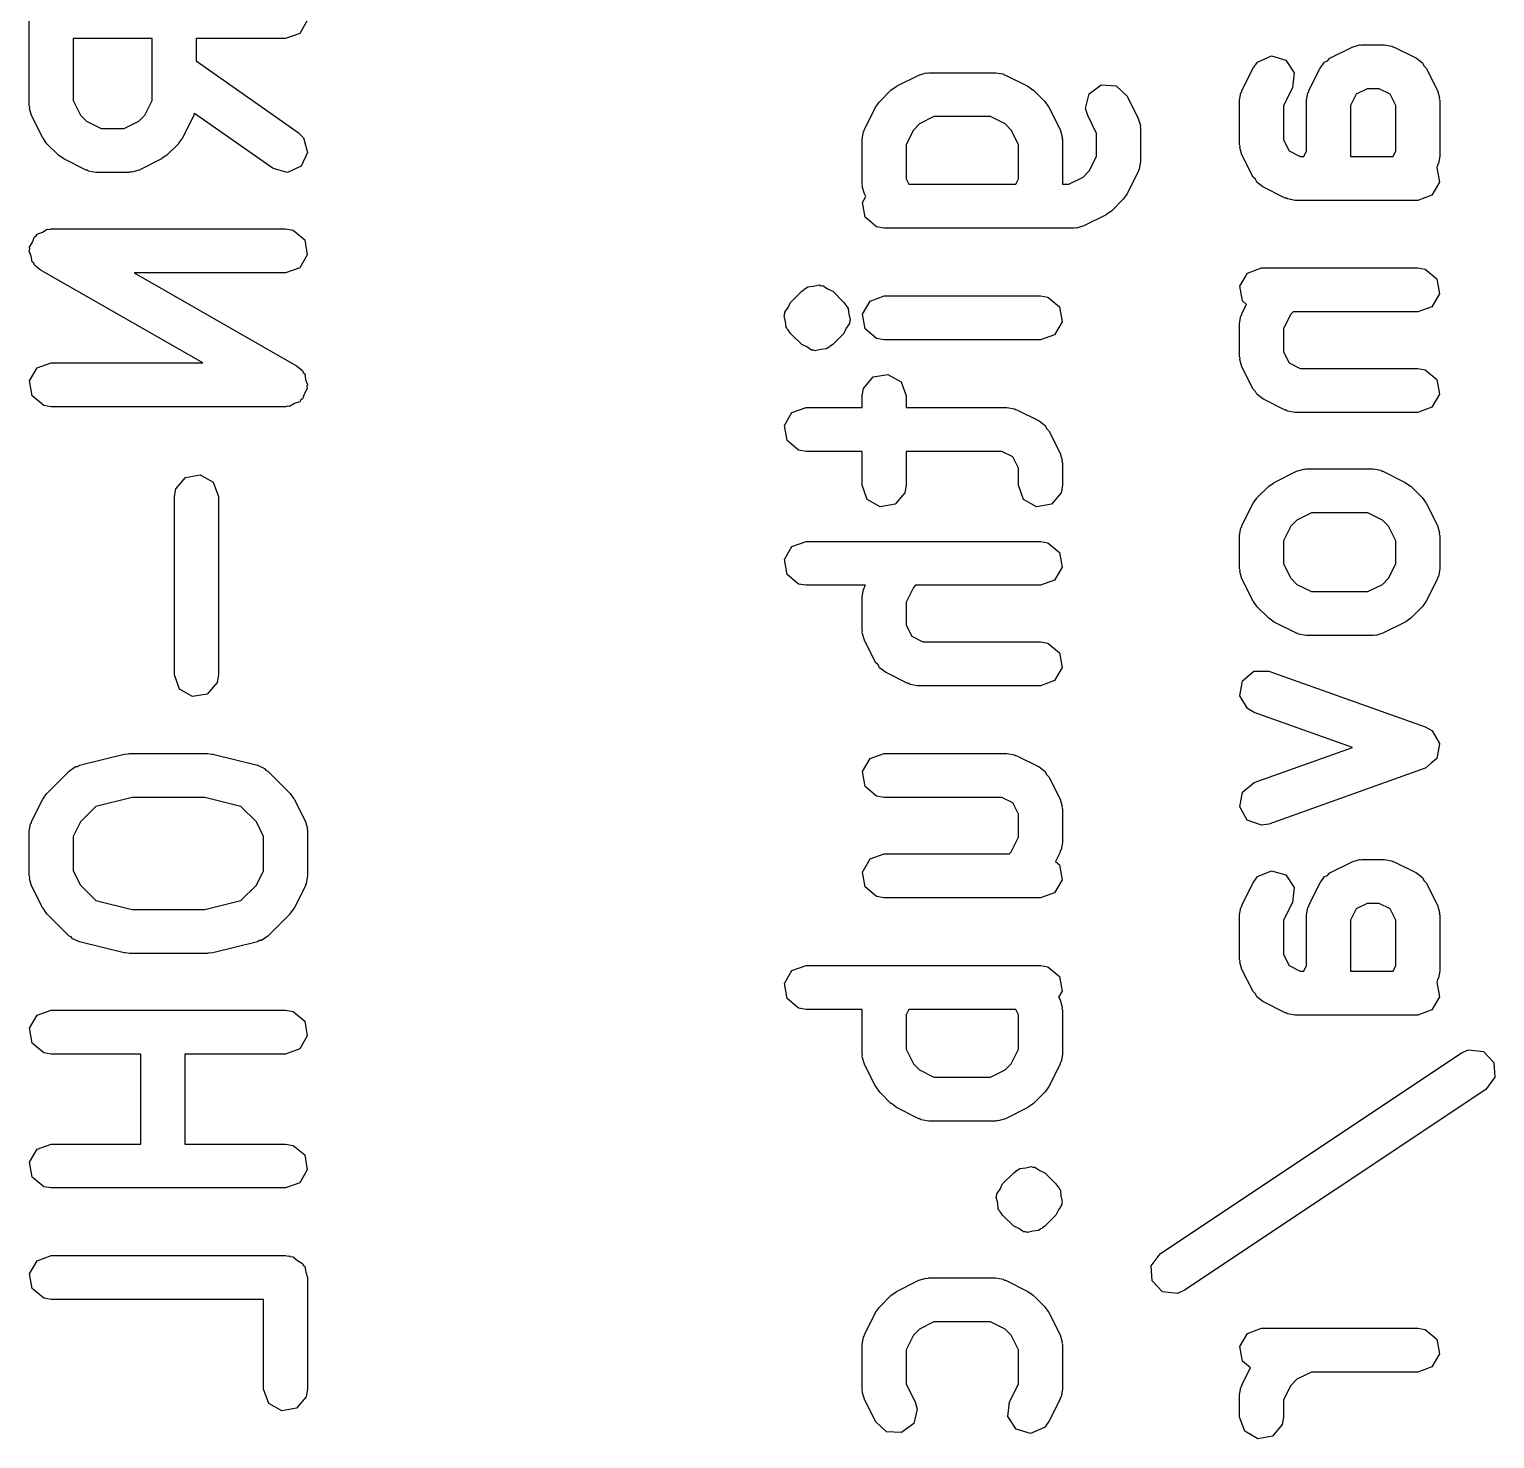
# Model space of a CAD drawing. Extents: x 4.55 to 6.23, y -4.66 to -2.22.
# Drawn here: x 4.7463 to 4.9432, y -4.4467 to -4.2572 of the extents above; entities that cross this region are included whole.
import ezdxf

# ---------------------------------------------------------------- set-up
doc = ezdxf.new("R2010")
doc.units = 0
doc.header["$MEASUREMENT"] = 0
doc.layers.add('BLACK', color=7, linetype='CONTINUOUS')

msp = doc.modelspace()

# ---------------------------------------------------------------- linework, layer by layer
at = {"layer": 'BLACK', "linetype": 'CONTINUOUS'}
for p, q in [((4.74626, -4.26753), (4.74626, -4.25553)), ((4.78361, -4.25604), (4.7826, -4.25779)), ((4.75216, -4.25848), (4.75216, -4.26683)), ((4.76275, -4.25848), (4.75216, -4.25848)), ((4.76275, -4.26683), (4.76275, -4.25848)), ((4.7807, -4.25848), (4.76866, -4.25848)), ((4.76866, -4.25848), (4.76866, -4.26149)), ((4.7826, -4.25779), (4.7807, -4.25848)), ((4.9113, -4.26164), (4.91316, -4.26083)), ((4.91316, -4.26083), (4.91509, -4.26141)), ((4.92101, -4.26114), (4.92401, -4.25964)), ((4.92401, -4.25964), (4.92499, -4.25935)), ((4.92499, -4.25935), (4.92517, -4.25939)), ((4.92517, -4.25939), (4.92533, -4.25933)), ((4.92533, -4.25933), (4.92833, -4.25933)), ((4.92833, -4.25933), (4.92934, -4.2595)), ((4.92934, -4.2595), (4.92948, -4.25962)), ((4.92948, -4.25962), (4.92965, -4.25964)), ((4.92965, -4.25964), (4.93265, -4.26114)), ((4.76866, -4.26149), (4.7824, -4.27111)), ((4.90919, -4.26546), (4.91069, -4.26246)), ((4.91069, -4.26246), (4.9113, -4.26164)), ((4.91509, -4.26141), (4.91621, -4.26309)), ((4.91819, -4.26546), (4.91969, -4.26246)), ((4.91969, -4.26246), (4.9203, -4.26164)), ((4.9203, -4.26164), (4.92071, -4.26146)), ((4.92071, -4.26146), (4.92101, -4.26114)), ((4.93265, -4.26114), (4.93348, -4.26175)), ((4.93348, -4.26175), (4.93365, -4.26216)), ((4.93365, -4.26216), (4.93397, -4.26246)), ((4.93397, -4.26246), (4.93547, -4.26546)), ((4.8628, -4.26489), (4.8658, -4.26339)), ((4.8658, -4.26339), (4.86679, -4.2631)), ((4.86679, -4.2631), (4.86696, -4.26314)), ((4.86696, -4.26314), (4.86712, -4.26308)), ((4.86712, -4.26308), (4.87612, -4.26308)), ((4.87612, -4.26308), (4.87713, -4.26325)), ((4.87713, -4.26325), (4.87727, -4.26337)), ((4.87727, -4.26337), (4.87744, -4.26339)), ((4.87744, -4.26339), (4.88044, -4.26489)), ((4.88866, -4.2659), (4.89028, -4.2647)), ((4.89028, -4.2647), (4.8923, -4.26482)), ((4.8923, -4.26482), (4.89376, -4.26621)), ((4.91621, -4.26309), (4.91597, -4.2651)), ((4.86054, -4.26694), (4.86204, -4.26544)), ((4.86204, -4.26544), (4.86276, -4.26493)), ((4.86276, -4.26493), (4.8628, -4.26489)), ((4.88044, -4.26489), (4.88115, -4.26541)), ((4.88115, -4.26541), (4.88121, -4.26544)), ((4.88121, -4.26544), (4.88271, -4.26694)), ((4.88819, -4.26787), (4.88866, -4.2659)), ((4.89376, -4.26621), (4.89526, -4.26921)), ((4.90888, -4.26678), (4.90906, -4.26577)), ((4.90888, -4.27278), (4.90888, -4.26678)), ((4.90906, -4.26577), (4.90917, -4.26563)), ((4.90917, -4.26563), (4.90919, -4.26546)), ((4.91597, -4.2651), (4.91479, -4.26748)), ((4.91788, -4.26678), (4.91806, -4.26577)), ((4.91788, -4.27358), (4.91788, -4.26678)), ((4.91806, -4.26577), (4.91817, -4.26563)), ((4.91817, -4.26563), (4.91819, -4.26546)), ((4.92453, -4.26598), (4.92379, -4.26748)), ((4.92603, -4.26523), (4.92453, -4.26598)), ((4.92763, -4.26523), (4.92603, -4.26523)), ((4.92913, -4.26598), (4.92763, -4.26523)), ((4.92988, -4.26748), (4.92913, -4.26598)), ((4.93547, -4.26546), (4.93576, -4.26644)), ((4.93576, -4.26644), (4.93572, -4.26661)), ((4.93572, -4.26661), (4.93578, -4.26678)), ((4.93578, -4.26678), (4.93578, -4.27428)), ((4.74632, -4.26769), (4.74626, -4.26753)), ((4.74628, -4.26787), (4.74632, -4.26769)), ((4.74657, -4.26885), (4.74628, -4.26787)), ((4.75216, -4.26683), (4.75314, -4.26878)), ((4.75314, -4.26878), (4.75396, -4.2696)), ((4.76096, -4.2696), (4.76178, -4.26878)), ((4.76178, -4.26878), (4.76275, -4.26683)), ((4.76837, -4.26867), (4.76835, -4.26885)), ((4.76846, -4.26856), (4.76837, -4.26867)), ((4.77901, -4.27595), (4.76846, -4.26856)), ((4.85848, -4.27071), (4.85998, -4.26771)), ((4.85998, -4.26771), (4.86051, -4.267)), ((4.86051, -4.267), (4.86054, -4.26694)), ((4.88271, -4.26694), (4.88322, -4.26766)), ((4.88322, -4.26766), (4.88326, -4.26771)), ((4.88326, -4.26771), (4.88476, -4.27071)), ((4.88848, -4.26885), (4.88819, -4.26787)), ((4.91479, -4.26748), (4.91479, -4.27208)), ((4.92379, -4.26748), (4.92379, -4.27428)), ((4.92988, -4.27358), (4.92988, -4.26748)), ((4.74807, -4.27185), (4.74657, -4.26885)), ((4.75396, -4.2696), (4.75591, -4.27058)), ((4.75591, -4.27058), (4.75901, -4.27058)), ((4.75901, -4.27058), (4.76096, -4.2696)), ((4.76835, -4.26885), (4.76685, -4.27185)), ((4.85846, -4.27088), (4.85848, -4.27071)), ((4.86587, -4.26996), (4.86505, -4.27078)), ((4.86782, -4.26898), (4.86587, -4.26996)), ((4.87543, -4.26898), (4.86782, -4.26898)), ((4.87737, -4.26996), (4.87543, -4.26898)), ((4.8782, -4.27078), (4.87737, -4.26996)), ((4.88476, -4.27071), (4.88506, -4.27169)), ((4.88967, -4.27123), (4.88848, -4.26885)), ((4.89526, -4.26921), (4.89555, -4.27019)), ((4.89555, -4.27019), (4.89551, -4.27036)), ((4.89551, -4.27036), (4.89557, -4.27053)), ((4.89557, -4.27053), (4.89557, -4.27503)), ((4.74811, -4.27189), (4.74807, -4.27185)), ((4.74862, -4.27262), (4.74811, -4.27189)), ((4.75012, -4.27412), (4.74862, -4.27262)), ((4.76629, -4.27262), (4.7648, -4.27412)), ((4.76632, -4.27256), (4.76629, -4.27262)), ((4.76685, -4.27185), (4.76632, -4.27256)), ((4.7824, -4.27111), (4.78312, -4.27183)), ((4.78312, -4.27183), (4.78365, -4.27379)), ((4.85817, -4.27203), (4.85835, -4.27102)), ((4.85817, -4.27803), (4.85817, -4.27203)), ((4.85835, -4.27102), (4.85846, -4.27088)), ((4.86505, -4.27078), (4.86408, -4.27273)), ((4.87917, -4.27273), (4.8782, -4.27078)), ((4.88506, -4.27169), (4.88501, -4.27186)), ((4.88501, -4.27186), (4.88507, -4.27203)), ((4.88507, -4.27203), (4.88507, -4.27803)), ((4.88967, -4.27433), (4.88967, -4.27123)), ((4.91479, -4.27208), (4.91553, -4.27358)), ((4.75018, -4.27414), (4.75012, -4.27412)), ((4.75089, -4.27467), (4.75018, -4.27414)), ((4.75389, -4.27617), (4.75089, -4.27467)), ((4.76403, -4.27467), (4.76103, -4.27617)), ((4.76407, -4.27462), (4.76403, -4.27467)), ((4.7648, -4.27412), (4.76407, -4.27462)), ((4.78365, -4.27379), (4.78279, -4.27562)), ((4.86408, -4.27273), (4.86408, -4.27733)), ((4.87917, -4.27733), (4.87917, -4.27273)), ((4.88869, -4.27628), (4.88967, -4.27433)), ((4.90894, -4.27294), (4.90888, -4.27278)), ((4.9089, -4.27312), (4.90894, -4.27294)), ((4.90919, -4.2741), (4.9089, -4.27312)), ((4.91069, -4.2771), (4.90919, -4.2741)), ((4.91553, -4.27358), (4.91703, -4.27433)), ((4.91703, -4.27433), (4.91751, -4.27433)), ((4.91751, -4.27433), (4.91788, -4.27358)), ((4.92379, -4.27428), (4.92378, -4.27433)), ((4.92378, -4.27433), (4.92951, -4.27433)), ((4.92951, -4.27433), (4.92988, -4.27358)), ((4.93578, -4.27428), (4.93561, -4.27529)), ((4.75406, -4.27619), (4.75389, -4.27617)), ((4.7542, -4.2763), (4.75406, -4.27619)), ((4.75521, -4.27648), (4.7542, -4.2763)), ((4.75971, -4.27648), (4.75521, -4.27648)), ((4.75987, -4.27642), (4.75971, -4.27648)), ((4.76005, -4.27646), (4.75987, -4.27642)), ((4.76103, -4.27617), (4.76005, -4.27646)), ((4.78096, -4.27647), (4.77901, -4.27595)), ((4.78279, -4.27562), (4.78096, -4.27647)), ((4.88787, -4.2771), (4.88869, -4.27628)), ((4.89526, -4.27635), (4.89376, -4.27935)), ((4.89528, -4.27617), (4.89526, -4.27635)), ((4.8954, -4.27604), (4.89528, -4.27617)), ((4.89557, -4.27503), (4.8954, -4.27604)), ((4.93547, -4.2756), (4.93538, -4.27579)), ((4.93538, -4.27579), (4.93539, -4.2758)), ((4.93539, -4.2758), (4.93574, -4.27779)), ((4.93549, -4.27542), (4.93547, -4.2756)), ((4.93561, -4.27529), (4.93549, -4.27542)), ((4.85823, -4.27819), (4.85817, -4.27803)), ((4.85819, -4.27837), (4.85823, -4.27819)), ((4.85848, -4.27935), (4.85819, -4.27837)), ((4.86408, -4.27733), (4.86445, -4.27807)), ((4.86445, -4.27807), (4.8788, -4.27807)), ((4.8788, -4.27807), (4.87917, -4.27733)), ((4.88507, -4.27803), (4.88507, -4.27807)), ((4.88507, -4.27807), (4.88592, -4.27807)), ((4.88592, -4.27807), (4.88787, -4.2771)), ((4.91101, -4.2774), (4.91069, -4.2771)), ((4.91119, -4.27781), (4.91101, -4.2774)), ((4.91201, -4.27842), (4.91119, -4.27781)), ((4.91501, -4.27992), (4.91201, -4.27842)), ((4.93574, -4.27779), (4.93473, -4.27954)), ((4.85822, -4.28051), (4.85867, -4.27973)), ((4.85857, -4.2825), (4.85822, -4.28051)), ((4.85867, -4.27973), (4.85848, -4.27935)), ((4.89321, -4.28012), (4.89171, -4.28162)), ((4.89324, -4.28006), (4.89321, -4.28012)), ((4.89376, -4.27935), (4.89324, -4.28006)), ((4.91519, -4.27994), (4.91501, -4.27992)), ((4.91532, -4.28005), (4.91519, -4.27994)), ((4.91633, -4.28023), (4.91532, -4.28005)), ((4.93283, -4.28023), (4.91633, -4.28023)), ((4.93473, -4.27954), (4.93283, -4.28023)), ((4.86011, -4.2838), (4.85857, -4.2825)), ((4.89094, -4.28217), (4.88794, -4.28367)), ((4.89099, -4.28212), (4.89094, -4.28217)), ((4.89171, -4.28162), (4.89099, -4.28212)), ((4.74731, -4.28476), (4.74803, -4.2845)), ((4.74803, -4.2845), (4.74868, -4.28412)), ((4.74868, -4.28412), (4.74895, -4.28417)), ((4.74895, -4.28417), (4.74921, -4.28407)), ((4.74921, -4.28407), (4.7807, -4.28407)), ((4.7807, -4.28407), (4.78171, -4.28425)), ((4.78171, -4.28425), (4.78326, -4.28555)), ((4.86112, -4.28398), (4.86011, -4.2838)), ((4.88662, -4.28398), (4.86112, -4.28398)), ((4.88679, -4.28392), (4.88662, -4.28398)), ((4.88696, -4.28396), (4.88679, -4.28392)), ((4.88794, -4.28367), (4.88696, -4.28396)), ((4.7463, -4.28651), (4.74668, -4.28585)), ((4.74635, -4.28678), (4.7463, -4.28651)), ((4.74668, -4.28585), (4.74694, -4.28514)), ((4.74694, -4.28514), (4.74717, -4.285)), ((4.74717, -4.285), (4.74731, -4.28476)), ((4.78326, -4.28555), (4.78361, -4.28754)), ((4.74626, -4.28704), (4.74635, -4.28678)), ((4.74652, -4.28775), (4.74626, -4.28704)), ((4.74665, -4.2885), (4.74652, -4.28775)), ((4.78361, -4.28754), (4.7826, -4.28929)), ((4.74686, -4.28868), (4.74665, -4.2885)), ((4.74696, -4.28893), (4.74686, -4.28868)), ((4.74774, -4.28959), (4.74696, -4.28893)), ((4.76959, -4.30207), (4.74774, -4.28959)), ((4.7807, -4.28998), (4.76033, -4.28998)), ((4.76033, -4.28998), (4.78217, -4.30246)), ((4.7826, -4.28929), (4.7807, -4.28998)), ((4.90893, -4.29176), (4.90994, -4.29001)), ((4.90994, -4.29001), (4.91183, -4.28932)), ((4.91183, -4.28932), (4.93283, -4.28932)), ((4.93283, -4.28932), (4.93384, -4.2895)), ((4.93384, -4.2895), (4.93539, -4.2908)), ((4.85004, -4.29244), (4.85036, -4.29221)), ((4.85036, -4.29221), (4.85043, -4.29211)), ((4.85043, -4.29211), (4.85056, -4.29207)), ((4.85056, -4.29207), (4.85088, -4.29185)), ((4.85088, -4.29185), (4.85164, -4.29178)), ((4.85164, -4.29178), (4.85238, -4.29158)), ((4.85238, -4.29158), (4.85262, -4.2917)), ((4.85262, -4.2917), (4.85289, -4.29167)), ((4.85289, -4.29167), (4.85352, -4.29211)), ((4.85352, -4.29211), (4.85421, -4.29244)), ((4.90928, -4.29375), (4.90893, -4.29176)), ((4.93539, -4.2908), (4.93574, -4.29279)), ((4.84821, -4.29463), (4.84854, -4.29394)), ((4.84854, -4.29394), (4.85004, -4.29244)), ((4.85421, -4.29244), (4.85571, -4.29394)), ((4.85571, -4.29394), (4.85594, -4.29426)), ((4.85594, -4.29426), (4.85604, -4.29433)), ((4.85604, -4.29433), (4.85608, -4.29446)), ((4.85822, -4.29551), (4.85923, -4.29376)), ((4.85923, -4.29376), (4.86112, -4.29307)), ((4.86112, -4.29307), (4.88212, -4.29307)), ((4.88212, -4.29307), (4.88313, -4.29325)), ((4.88313, -4.29325), (4.88468, -4.29455)), ((4.90919, -4.29545), (4.90982, -4.29421)), ((4.90982, -4.29421), (4.90928, -4.29375)), ((4.93574, -4.29279), (4.93473, -4.29454)), ((4.84768, -4.29577), (4.84774, -4.29565)), ((4.84788, -4.29651), (4.84768, -4.29577)), ((4.84772, -4.29551), (4.84779, -4.2954)), ((4.84774, -4.29565), (4.84772, -4.29551)), ((4.84777, -4.29526), (4.84821, -4.29463)), ((4.84779, -4.2954), (4.84777, -4.29526)), ((4.85608, -4.29446), (4.85608, -4.29447)), ((4.85608, -4.29447), (4.85618, -4.29455)), ((4.85618, -4.29455), (4.8562, -4.29463)), ((4.8562, -4.29463), (4.8563, -4.29478)), ((4.8563, -4.29478), (4.85637, -4.29554)), ((4.85637, -4.29554), (4.85657, -4.29628)), ((4.85657, -4.29628), (4.85651, -4.29641)), ((4.85857, -4.2975), (4.85822, -4.29551)), ((4.88468, -4.29455), (4.88503, -4.29654)), ((4.90888, -4.29678), (4.90906, -4.29577)), ((4.90906, -4.29577), (4.90917, -4.29563)), ((4.90917, -4.29563), (4.90919, -4.29545)), ((4.91576, -4.29552), (4.91479, -4.29747)), ((4.91606, -4.29523), (4.91576, -4.29552)), ((4.93283, -4.29523), (4.91606, -4.29523)), ((4.93473, -4.29454), (4.93283, -4.29523)), ((4.84795, -4.29727), (4.84788, -4.29651)), ((4.84806, -4.29742), (4.84795, -4.29727)), ((4.84807, -4.2975), (4.84806, -4.29742)), ((4.84817, -4.29759), (4.84807, -4.2975)), ((4.84821, -4.29772), (4.84817, -4.29759)), ((4.84817, -4.29759), (4.84817, -4.29759)), ((4.84831, -4.29779), (4.84821, -4.29772)), ((4.84854, -4.29811), (4.84831, -4.29779)), ((4.85004, -4.29961), (4.84854, -4.29811)), ((4.85571, -4.29811), (4.85421, -4.29961)), ((4.85604, -4.29742), (4.85571, -4.29811)), ((4.85648, -4.29679), (4.85604, -4.29742)), ((4.85653, -4.29654), (4.85647, -4.29666)), ((4.85647, -4.29666), (4.85648, -4.29679)), ((4.85651, -4.29641), (4.85653, -4.29654)), ((4.86011, -4.2988), (4.85857, -4.2975)), ((4.88402, -4.29829), (4.88212, -4.29898)), ((4.88503, -4.29654), (4.88402, -4.29829)), ((4.90888, -4.30127), (4.90888, -4.29678)), ((4.91479, -4.29747), (4.91479, -4.30058)), ((4.85073, -4.29994), (4.85004, -4.29961)), ((4.85136, -4.30038), (4.85073, -4.29994)), ((4.85261, -4.30027), (4.85187, -4.30047)), ((4.85337, -4.3002), (4.85261, -4.30027)), ((4.85369, -4.29998), (4.85337, -4.3002)), ((4.85382, -4.29994), (4.85369, -4.29998)), ((4.85389, -4.29984), (4.85382, -4.29994)), ((4.85421, -4.29961), (4.85389, -4.29984)), ((4.86112, -4.29898), (4.86011, -4.2988)), ((4.88212, -4.29898), (4.86112, -4.29898)), ((4.74731, -4.30276), (4.74921, -4.30207)), ((4.74921, -4.30207), (4.76959, -4.30207)), ((4.85163, -4.30035), (4.85136, -4.30038)), ((4.85187, -4.30047), (4.85163, -4.30035)), ((4.90894, -4.30144), (4.90888, -4.30127)), ((4.9089, -4.30161), (4.90894, -4.30144)), ((4.90919, -4.3026), (4.9089, -4.30161)), ((4.91479, -4.30058), (4.91553, -4.30207)), ((4.91553, -4.30207), (4.91703, -4.30282)), ((4.7463, -4.30451), (4.74731, -4.30276)), ((4.78217, -4.30246), (4.78296, -4.30312)), ((4.78296, -4.30312), (4.78305, -4.30337)), ((4.78305, -4.30337), (4.78326, -4.30355)), ((4.78326, -4.30355), (4.78339, -4.3043)), ((4.85835, -4.30551), (4.85965, -4.30397)), ((4.85965, -4.30397), (4.86164, -4.30362)), ((4.86164, -4.30362), (4.86339, -4.30463)), ((4.91069, -4.30559), (4.90919, -4.3026)), ((4.91703, -4.30282), (4.93283, -4.30282)), ((4.93283, -4.30282), (4.93384, -4.303)), ((4.93384, -4.303), (4.93539, -4.3043)), ((4.74665, -4.3065), (4.7463, -4.30451)), ((4.78323, -4.3062), (4.78298, -4.30691)), ((4.78361, -4.30554), (4.78323, -4.3062)), ((4.78339, -4.3043), (4.78366, -4.30501)), ((4.78366, -4.30501), (4.78357, -4.30527)), ((4.78357, -4.30527), (4.78361, -4.30554)), ((4.85817, -4.30652), (4.85835, -4.30551)), ((4.86339, -4.30463), (4.86408, -4.30652)), ((4.91101, -4.3059), (4.91069, -4.30559)), ((4.91119, -4.3063), (4.91101, -4.3059)), ((4.93539, -4.3043), (4.93574, -4.30629)), ((4.7482, -4.3078), (4.74665, -4.3065)), ((4.74921, -4.30798), (4.7482, -4.3078)), ((4.7807, -4.30798), (4.74921, -4.30798)), ((4.78096, -4.30788), (4.7807, -4.30798)), ((4.78123, -4.30793), (4.78096, -4.30788)), ((4.78189, -4.30755), (4.78123, -4.30793)), ((4.7826, -4.30729), (4.78189, -4.30755)), ((4.78274, -4.30705), (4.7826, -4.30729)), ((4.78298, -4.30691), (4.78274, -4.30705)), ((4.84873, -4.30876), (4.85063, -4.30807)), ((4.85063, -4.30807), (4.85817, -4.30807)), ((4.85817, -4.30807), (4.85817, -4.30652)), ((4.86408, -4.30652), (4.86408, -4.30807)), ((4.86408, -4.30807), (4.87762, -4.30807)), ((4.87762, -4.30807), (4.87863, -4.30825)), ((4.91201, -4.30692), (4.91119, -4.3063)), ((4.91501, -4.30842), (4.91201, -4.30692)), ((4.93473, -4.30804), (4.93283, -4.30873)), ((4.93574, -4.30629), (4.93473, -4.30804)), ((4.84772, -4.31051), (4.84873, -4.30876)), ((4.87863, -4.30825), (4.87877, -4.30836)), ((4.87877, -4.30836), (4.87894, -4.30838)), ((4.87894, -4.30838), (4.88194, -4.30988)), ((4.88194, -4.30988), (4.88277, -4.31049)), ((4.91519, -4.30844), (4.91501, -4.30842)), ((4.91532, -4.30855), (4.91519, -4.30844)), ((4.91633, -4.30873), (4.91532, -4.30855)), ((4.93283, -4.30873), (4.91633, -4.30873)), ((4.84807, -4.3125), (4.84772, -4.31051)), ((4.88277, -4.31049), (4.88294, -4.3109)), ((4.88294, -4.3109), (4.88326, -4.3112)), ((4.88326, -4.3112), (4.88476, -4.3142)), ((4.84962, -4.3138), (4.84807, -4.3125)), ((4.85063, -4.31398), (4.84962, -4.3138)), ((4.85817, -4.31398), (4.85063, -4.31398)), ((4.85817, -4.31852), (4.85817, -4.31398)), ((4.87693, -4.31398), (4.86408, -4.31398)), ((4.86408, -4.31398), (4.86408, -4.31852)), ((4.87842, -4.31472), (4.87693, -4.31398)), ((4.87917, -4.31622), (4.87842, -4.31472)), ((4.88476, -4.3142), (4.88506, -4.31519)), ((4.88506, -4.31519), (4.88501, -4.31536)), ((4.88501, -4.31536), (4.88507, -4.31552)), ((4.88507, -4.31552), (4.88507, -4.31852)), ((4.76593, -4.31901), (4.76723, -4.31747)), ((4.76723, -4.31747), (4.76922, -4.31711)), ((4.76922, -4.31711), (4.77097, -4.31812)), ((4.87917, -4.31852), (4.87917, -4.31622)), ((4.91351, -4.31813), (4.91651, -4.31663)), ((4.91651, -4.31663), (4.9175, -4.31634)), ((4.9175, -4.31634), (4.91767, -4.31638)), ((4.91767, -4.31638), (4.91783, -4.31632)), ((4.91783, -4.31632), (4.92683, -4.31632)), ((4.92683, -4.31632), (4.92784, -4.3165)), ((4.92784, -4.3165), (4.92798, -4.31661)), ((4.92798, -4.31661), (4.92815, -4.31663)), ((4.92815, -4.31663), (4.93115, -4.31813)), ((4.76575, -4.32002), (4.76593, -4.31901)), ((4.77097, -4.31812), (4.77166, -4.32002)), ((4.85886, -4.32042), (4.85817, -4.31852)), ((4.8639, -4.31953), (4.8626, -4.32108)), ((4.86408, -4.31852), (4.8639, -4.31953)), ((4.87986, -4.32042), (4.87917, -4.31852)), ((4.8849, -4.31953), (4.8836, -4.32108)), ((4.88507, -4.31852), (4.8849, -4.31953)), ((4.91125, -4.32018), (4.91275, -4.31868)), ((4.91275, -4.31868), (4.91347, -4.31818)), ((4.91347, -4.31818), (4.91351, -4.31813)), ((4.93115, -4.31813), (4.93186, -4.31866)), ((4.93186, -4.31866), (4.93192, -4.31868)), ((4.93192, -4.31868), (4.93342, -4.32018)), ((4.76575, -4.34402), (4.76575, -4.32002)), ((4.77166, -4.32002), (4.77166, -4.34402)), ((4.86061, -4.32143), (4.85886, -4.32042)), ((4.8626, -4.32108), (4.86061, -4.32143)), ((4.88161, -4.32143), (4.87986, -4.32042)), ((4.8836, -4.32108), (4.88161, -4.32143)), ((4.90919, -4.32395), (4.91069, -4.32095)), ((4.91069, -4.32095), (4.91122, -4.32024)), ((4.91122, -4.32024), (4.91125, -4.32018)), ((4.93342, -4.32018), (4.93393, -4.32091)), ((4.93393, -4.32091), (4.93397, -4.32095)), ((4.93397, -4.32095), (4.93547, -4.32395)), ((4.91658, -4.3232), (4.91576, -4.32402)), ((4.91853, -4.32223), (4.91658, -4.3232)), ((4.92613, -4.32223), (4.91853, -4.32223)), ((4.92808, -4.3232), (4.92613, -4.32223)), ((4.9289, -4.32402), (4.92808, -4.3232)), ((4.90888, -4.32527), (4.90906, -4.32426)), ((4.90888, -4.32977), (4.90888, -4.32527)), ((4.90906, -4.32426), (4.90917, -4.32413)), ((4.90917, -4.32413), (4.90919, -4.32395)), ((4.91576, -4.32402), (4.91479, -4.32597)), ((4.92988, -4.32597), (4.9289, -4.32402)), ((4.93547, -4.32395), (4.93576, -4.32493)), ((4.93576, -4.32493), (4.93572, -4.32511)), ((4.93572, -4.32511), (4.93578, -4.32527)), ((4.93578, -4.32527), (4.93578, -4.32977)), ((4.84772, -4.32851), (4.84873, -4.32676)), ((4.84873, -4.32676), (4.85063, -4.32607)), ((4.85063, -4.32607), (4.88212, -4.32607)), ((4.88212, -4.32607), (4.88313, -4.32625)), ((4.88313, -4.32625), (4.88468, -4.32754)), ((4.88468, -4.32754), (4.88503, -4.32953)), ((4.91479, -4.32597), (4.91479, -4.32907)), ((4.92988, -4.32907), (4.92988, -4.32597)), ((4.84807, -4.3305), (4.84772, -4.32851)), ((4.88503, -4.32953), (4.88402, -4.33128)), ((4.90894, -4.32994), (4.90888, -4.32977)), ((4.91479, -4.32907), (4.91576, -4.33102)), ((4.9289, -4.33102), (4.92988, -4.32907)), ((4.93578, -4.32977), (4.93561, -4.33078)), ((4.84962, -4.3318), (4.84807, -4.3305)), ((4.88402, -4.33128), (4.88212, -4.33197)), ((4.9089, -4.33011), (4.90894, -4.32994)), ((4.90919, -4.33109), (4.9089, -4.33011)), ((4.91069, -4.33409), (4.90919, -4.33109)), ((4.91576, -4.33102), (4.91658, -4.33184)), ((4.92808, -4.33184), (4.9289, -4.33102)), ((4.93547, -4.33109), (4.93397, -4.33409)), ((4.93549, -4.33092), (4.93547, -4.33109)), ((4.93561, -4.33078), (4.93549, -4.33092)), ((4.85063, -4.33197), (4.84962, -4.3318)), ((4.8586, -4.33197), (4.85063, -4.33197)), ((4.85817, -4.33352), (4.85835, -4.33251)), ((4.85817, -4.33802), (4.85817, -4.33352)), ((4.85835, -4.33251), (4.85846, -4.33238)), ((4.85846, -4.33238), (4.85848, -4.3322)), ((4.85848, -4.3322), (4.8586, -4.33197)), ((4.86505, -4.33227), (4.86408, -4.33422)), ((4.86535, -4.33197), (4.86505, -4.33227)), ((4.88212, -4.33197), (4.86535, -4.33197)), ((4.91658, -4.33184), (4.91853, -4.33282)), ((4.91853, -4.33282), (4.92613, -4.33282)), ((4.92613, -4.33282), (4.92808, -4.33184)), ((4.86408, -4.33422), (4.86408, -4.33732)), ((4.91074, -4.33414), (4.91069, -4.33409)), ((4.91125, -4.33486), (4.91074, -4.33414)), ((4.91275, -4.33636), (4.91125, -4.33486)), ((4.93342, -4.33486), (4.93192, -4.33636)), ((4.93345, -4.3348), (4.93342, -4.33486)), ((4.93397, -4.33409), (4.93345, -4.3348)), ((4.86408, -4.33732), (4.86483, -4.33882)), ((4.9128, -4.33639), (4.91275, -4.33636)), ((4.91351, -4.33691), (4.9128, -4.33639)), ((4.91651, -4.33841), (4.91351, -4.33691)), ((4.93115, -4.33691), (4.92815, -4.33841)), ((4.9312, -4.33686), (4.93115, -4.33691)), ((4.93192, -4.33636), (4.9312, -4.33686)), ((4.85823, -4.33819), (4.85817, -4.33802)), ((4.85819, -4.33836), (4.85823, -4.33819)), ((4.85848, -4.33934), (4.85819, -4.33836)), ((4.85998, -4.34234), (4.85848, -4.33934)), ((4.86483, -4.33882), (4.86632, -4.33957)), ((4.86632, -4.33957), (4.88212, -4.33957)), ((4.88212, -4.33957), (4.88313, -4.33974)), ((4.91669, -4.33843), (4.91651, -4.33841)), ((4.91682, -4.33855), (4.91669, -4.33843)), ((4.91783, -4.33872), (4.91682, -4.33855)), ((4.92683, -4.33872), (4.91783, -4.33872)), ((4.927, -4.33866), (4.92683, -4.33872)), ((4.92717, -4.3387), (4.927, -4.33866)), ((4.92815, -4.33841), (4.92717, -4.3387)), ((4.88313, -4.33974), (4.88468, -4.34104)), ((4.88468, -4.34104), (4.88503, -4.34303)), ((4.8603, -4.34264), (4.85998, -4.34234)), ((4.86048, -4.34305), (4.8603, -4.34264)), ((4.8613, -4.34366), (4.86048, -4.34305)), ((4.88503, -4.34303), (4.88402, -4.34478)), ((4.90927, -4.34481), (4.91081, -4.3435)), ((4.91081, -4.3435), (4.91283, -4.34349)), ((4.91283, -4.34349), (4.93382, -4.35099)), ((4.76644, -4.34592), (4.76575, -4.34402)), ((4.77148, -4.34503), (4.77018, -4.34658)), ((4.77166, -4.34402), (4.77148, -4.34503)), ((4.8643, -4.34516), (4.8613, -4.34366)), ((4.86448, -4.34518), (4.8643, -4.34516)), ((4.86461, -4.34529), (4.86448, -4.34518)), ((4.86562, -4.34547), (4.86461, -4.34529)), ((4.88212, -4.34547), (4.86562, -4.34547)), ((4.88402, -4.34478), (4.88212, -4.34547)), ((4.90893, -4.3468), (4.90927, -4.34481)), ((4.76819, -4.34693), (4.76644, -4.34592)), ((4.77018, -4.34658), (4.76819, -4.34693)), ((4.90995, -4.34854), (4.90893, -4.3468)), ((4.91084, -4.34905), (4.90995, -4.34854)), ((4.92405, -4.35377), (4.91084, -4.34905)), ((4.93382, -4.35099), (4.93472, -4.35149)), ((4.93472, -4.35149), (4.93472, -4.35151)), ((4.93472, -4.35151), (4.93474, -4.35152)), ((4.93474, -4.35152), (4.93523, -4.35238)), ((4.93523, -4.35238), (4.93574, -4.35324)), ((4.93574, -4.35327), (4.93556, -4.35425)), ((4.93574, -4.35324), (4.93573, -4.35326)), ((4.93573, -4.35326), (4.93574, -4.35327)), ((4.75299, -4.35615), (4.75899, -4.35465)), ((4.75899, -4.35465), (4.75958, -4.35461)), ((4.75958, -4.35461), (4.75971, -4.35457)), ((4.75971, -4.35457), (4.77021, -4.35457)), ((4.77021, -4.35457), (4.77079, -4.35467)), ((4.77079, -4.35467), (4.77092, -4.35465)), ((4.77092, -4.35465), (4.77692, -4.35615)), ((4.85822, -4.35701), (4.85923, -4.35526)), ((4.85923, -4.35526), (4.86112, -4.35457)), ((4.86112, -4.35457), (4.87762, -4.35457)), ((4.87762, -4.35457), (4.87863, -4.35474)), ((4.87863, -4.35474), (4.87877, -4.35486)), ((4.87877, -4.35486), (4.87894, -4.35488)), ((4.87894, -4.35488), (4.88194, -4.35638)), ((4.91084, -4.35849), (4.92405, -4.35377)), ((4.93538, -4.35526), (4.93462, -4.35589)), ((4.9354, -4.35523), (4.93538, -4.35524)), ((4.93538, -4.35524), (4.93538, -4.35526)), ((4.93556, -4.35425), (4.9354, -4.35523)), ((4.74862, -4.35993), (4.75162, -4.35693)), ((4.75162, -4.35693), (4.75246, -4.35634)), ((4.75246, -4.35634), (4.75275, -4.35632)), ((4.75275, -4.35632), (4.75299, -4.35615)), ((4.77692, -4.35615), (4.77786, -4.35657)), ((4.77786, -4.35657), (4.77803, -4.35681)), ((4.77803, -4.35681), (4.77829, -4.35693)), ((4.77829, -4.35693), (4.78129, -4.35993)), ((4.85857, -4.35899), (4.85822, -4.35701)), ((4.88194, -4.35638), (4.88277, -4.35699)), ((4.88277, -4.35699), (4.88294, -4.35739)), ((4.88294, -4.35739), (4.88326, -4.3577)), ((4.93382, -4.35655), (4.91283, -4.36405)), ((4.93384, -4.35654), (4.93382, -4.35655)), ((4.93386, -4.35654), (4.93384, -4.35654)), ((4.93462, -4.35589), (4.93386, -4.35654)), ((4.86011, -4.36029), (4.85857, -4.35899)), ((4.88326, -4.3577), (4.88476, -4.3607)), ((4.90929, -4.35978), (4.91084, -4.35849)), ((4.74657, -4.3637), (4.74807, -4.3607)), ((4.74807, -4.3607), (4.74859, -4.35999)), ((4.74859, -4.35999), (4.74862, -4.35993)), ((4.76007, -4.36047), (4.75522, -4.36168)), ((4.76984, -4.36047), (4.76007, -4.36047)), ((4.7747, -4.36168), (4.76984, -4.36047)), ((4.78129, -4.35993), (4.7818, -4.36065)), ((4.7818, -4.36065), (4.78185, -4.3607)), ((4.78185, -4.3607), (4.78335, -4.3637)), ((4.86112, -4.36047), (4.86011, -4.36029)), ((4.87693, -4.36047), (4.86112, -4.36047)), ((4.87842, -4.36122), (4.87693, -4.36047)), ((4.87917, -4.36271), (4.87842, -4.36122)), ((4.88476, -4.3607), (4.88506, -4.36168)), ((4.90892, -4.36176), (4.90929, -4.35978)), ((4.75522, -4.36168), (4.75314, -4.36377)), ((4.77678, -4.36377), (4.7747, -4.36168)), ((4.87917, -4.36582), (4.87917, -4.36271)), ((4.88506, -4.36168), (4.88501, -4.36185)), ((4.88501, -4.36185), (4.88507, -4.36202)), ((4.88507, -4.36202), (4.88507, -4.36652)), ((4.90992, -4.36352), (4.90892, -4.36176)), ((4.74626, -4.36502), (4.74643, -4.36401)), ((4.74626, -4.37102), (4.74626, -4.36502)), ((4.74643, -4.36401), (4.74655, -4.36387)), ((4.74655, -4.36387), (4.74657, -4.3637)), ((4.75314, -4.36377), (4.75216, -4.36571)), ((4.77775, -4.36571), (4.77678, -4.36377)), ((4.78335, -4.3637), (4.78364, -4.36468)), ((4.78364, -4.36468), (4.7836, -4.36485)), ((4.7836, -4.36485), (4.78366, -4.36502)), ((4.78366, -4.36502), (4.78366, -4.37102)), ((4.91182, -4.36422), (4.90992, -4.36352)), ((4.91283, -4.36405), (4.91182, -4.36422)), ((4.75216, -4.36571), (4.75216, -4.37032)), ((4.77775, -4.37032), (4.77775, -4.36571)), ((4.8782, -4.36777), (4.87917, -4.36582)), ((4.88507, -4.36652), (4.8849, -4.36753)), ((4.85822, -4.3705), (4.85923, -4.36875)), ((4.85923, -4.36875), (4.86112, -4.36806)), ((4.86112, -4.36806), (4.8779, -4.36806)), ((4.8779, -4.36806), (4.8782, -4.36777)), ((4.88476, -4.36784), (4.88414, -4.36909)), ((4.88414, -4.36909), (4.88468, -4.36954)), ((4.88478, -4.36766), (4.88476, -4.36784)), ((4.8849, -4.36753), (4.88478, -4.36766)), ((4.92101, -4.37062), (4.92401, -4.36912)), ((4.92401, -4.36912), (4.92499, -4.36883)), ((4.92499, -4.36883), (4.92517, -4.36887)), ((4.92517, -4.36887), (4.92533, -4.36881)), ((4.92533, -4.36881), (4.92833, -4.36881)), ((4.92833, -4.36881), (4.92934, -4.36899)), ((4.92934, -4.36899), (4.92948, -4.3691)), ((4.92948, -4.3691), (4.92965, -4.36912)), ((4.92965, -4.36912), (4.93265, -4.37062)), ((4.74632, -4.37118), (4.74626, -4.37102)), ((4.75216, -4.37032), (4.75314, -4.37227)), ((4.77678, -4.37227), (4.77775, -4.37032)), ((4.78366, -4.37102), (4.78348, -4.37203)), ((4.85857, -4.37249), (4.85822, -4.3705)), ((4.88468, -4.36954), (4.88503, -4.37153)), ((4.91069, -4.37195), (4.9113, -4.37112)), ((4.9113, -4.37112), (4.91316, -4.37032)), ((4.91316, -4.37032), (4.91509, -4.37089)), ((4.91509, -4.37089), (4.91621, -4.37258)), ((4.91969, -4.37195), (4.9203, -4.37112)), ((4.9203, -4.37112), (4.92071, -4.37095)), ((4.92071, -4.37095), (4.92101, -4.37062)), ((4.93265, -4.37062), (4.93348, -4.37124)), ((4.74628, -4.37135), (4.74632, -4.37118)), ((4.74657, -4.37234), (4.74628, -4.37135)), ((4.74807, -4.37534), (4.74657, -4.37234)), ((4.75314, -4.37227), (4.75522, -4.37435)), ((4.7747, -4.37435), (4.77678, -4.37227)), ((4.78335, -4.37234), (4.78185, -4.37534)), ((4.78337, -4.37216), (4.78335, -4.37234)), ((4.78348, -4.37203), (4.78337, -4.37216)), ((4.86011, -4.37379), (4.85857, -4.37249)), ((4.88503, -4.37153), (4.88402, -4.37328)), ((4.90919, -4.37494), (4.91069, -4.37195)), ((4.91621, -4.37258), (4.91597, -4.37459)), ((4.91819, -4.37494), (4.91969, -4.37195)), ((4.93348, -4.37124), (4.93365, -4.37164)), ((4.93365, -4.37164), (4.93397, -4.37195)), ((4.93397, -4.37195), (4.93547, -4.37494)), ((4.75522, -4.37435), (4.76007, -4.37556)), ((4.76984, -4.37556), (4.7747, -4.37435)), ((4.86112, -4.37397), (4.86011, -4.37379)), ((4.88212, -4.37397), (4.86112, -4.37397)), ((4.88402, -4.37328), (4.88212, -4.37397)), ((4.90917, -4.37512), (4.90919, -4.37494)), ((4.91597, -4.37459), (4.91479, -4.37696)), ((4.91817, -4.37512), (4.91819, -4.37494)), ((4.92603, -4.37472), (4.92453, -4.37547)), ((4.92763, -4.37472), (4.92603, -4.37472)), ((4.92913, -4.37547), (4.92763, -4.37472)), ((4.93547, -4.37494), (4.93576, -4.37593)), ((4.74811, -4.37538), (4.74807, -4.37534)), ((4.74862, -4.3761), (4.74811, -4.37538)), ((4.75162, -4.3791), (4.74862, -4.3761)), ((4.76007, -4.37556), (4.76984, -4.37556)), ((4.78129, -4.3761), (4.77829, -4.3791)), ((4.78132, -4.37605), (4.78129, -4.3761)), ((4.78185, -4.37534), (4.78132, -4.37605)), ((4.90888, -4.37627), (4.90906, -4.37526)), ((4.90888, -4.38226), (4.90888, -4.37627)), ((4.90906, -4.37526), (4.90917, -4.37512)), ((4.91479, -4.37696), (4.91479, -4.38157)), ((4.91788, -4.37627), (4.91806, -4.37526)), ((4.91788, -4.38307), (4.91788, -4.37627)), ((4.91806, -4.37526), (4.91817, -4.37512)), ((4.92453, -4.37547), (4.92379, -4.37696)), ((4.92379, -4.37696), (4.92379, -4.38376)), ((4.92988, -4.37696), (4.92913, -4.37547)), ((4.92988, -4.38307), (4.92988, -4.37696)), ((4.93576, -4.37593), (4.93572, -4.3761)), ((4.93572, -4.3761), (4.93578, -4.37627)), ((4.93578, -4.37627), (4.93578, -4.38376)), ((4.75188, -4.37923), (4.75162, -4.3791)), ((4.75206, -4.37946), (4.75188, -4.37923)), ((4.75299, -4.37988), (4.75206, -4.37946)), ((4.75899, -4.38138), (4.75299, -4.37988)), ((4.77692, -4.37988), (4.77092, -4.38138)), ((4.77716, -4.37972), (4.77692, -4.37988)), ((4.77745, -4.37969), (4.77716, -4.37972)), ((4.77829, -4.3791), (4.77745, -4.37969)), ((4.75913, -4.38137), (4.75899, -4.38138)), ((4.75971, -4.38147), (4.75913, -4.38137)), ((4.77021, -4.38147), (4.75971, -4.38147)), ((4.77033, -4.38142), (4.77021, -4.38147)), ((4.77092, -4.38138), (4.77033, -4.38142)), ((4.90894, -4.38243), (4.90888, -4.38226)), ((4.9089, -4.3826), (4.90894, -4.38243)), ((4.90919, -4.38359), (4.9089, -4.3826)), ((4.91479, -4.38157), (4.91553, -4.38306)), ((4.84772, -4.3855), (4.84873, -4.38375)), ((4.84873, -4.38375), (4.85063, -4.38306)), ((4.85063, -4.38306), (4.88212, -4.38306)), ((4.88212, -4.38306), (4.88313, -4.38324)), ((4.88313, -4.38324), (4.88468, -4.38454)), ((4.88468, -4.38454), (4.88503, -4.38653)), ((4.91069, -4.38658), (4.90919, -4.38359)), ((4.91553, -4.38306), (4.91703, -4.38381)), ((4.91703, -4.38381), (4.91751, -4.38381)), ((4.91751, -4.38381), (4.91788, -4.38307)), ((4.92379, -4.38376), (4.92378, -4.38381)), ((4.92378, -4.38381), (4.92951, -4.38381)), ((4.92951, -4.38381), (4.92988, -4.38307)), ((4.93549, -4.38491), (4.93547, -4.38509)), ((4.93561, -4.38477), (4.93549, -4.38491)), ((4.93578, -4.38376), (4.93561, -4.38477)), ((4.84807, -4.38749), (4.84772, -4.3855)), ((4.88503, -4.38653), (4.88457, -4.38732)), ((4.91101, -4.38689), (4.91069, -4.38658)), ((4.91119, -4.38729), (4.91101, -4.38689)), ((4.93547, -4.38509), (4.93538, -4.38528)), ((4.93538, -4.38528), (4.93539, -4.38529)), ((4.93539, -4.38529), (4.93574, -4.38728)), ((4.84962, -4.38879), (4.84807, -4.38749)), ((4.85063, -4.38897), (4.84962, -4.38879)), ((4.88457, -4.38732), (4.88476, -4.38769)), ((4.88476, -4.38769), (4.88506, -4.38868)), ((4.88506, -4.38868), (4.88501, -4.38885)), ((4.88501, -4.38885), (4.88507, -4.38901)), ((4.91201, -4.38791), (4.91119, -4.38729)), ((4.91501, -4.38941), (4.91201, -4.38791)), ((4.93574, -4.38728), (4.93473, -4.38903)), ((4.7463, -4.3915), (4.74731, -4.38975)), ((4.74731, -4.38975), (4.74921, -4.38906)), ((4.74921, -4.38906), (4.7807, -4.38906)), ((4.7807, -4.38906), (4.78171, -4.38924)), ((4.78171, -4.38924), (4.78326, -4.39054)), ((4.78326, -4.39054), (4.78361, -4.39253)), ((4.85818, -4.38897), (4.85063, -4.38897)), ((4.85817, -4.38901), (4.85818, -4.38897)), ((4.85817, -4.39501), (4.85817, -4.38901)), ((4.86445, -4.38897), (4.86408, -4.38971)), ((4.86408, -4.38971), (4.86408, -4.39432)), ((4.8788, -4.38897), (4.86445, -4.38897)), ((4.87917, -4.38971), (4.8788, -4.38897)), ((4.87917, -4.39432), (4.87917, -4.38971)), ((4.88507, -4.38901), (4.88507, -4.39501)), ((4.91519, -4.38943), (4.91501, -4.38941)), ((4.91532, -4.38954), (4.91519, -4.38943)), ((4.91633, -4.38972), (4.91532, -4.38954)), ((4.93283, -4.38972), (4.91633, -4.38972)), ((4.93473, -4.38903), (4.93283, -4.38972)), ((4.74665, -4.39349), (4.7463, -4.3915)), ((4.78361, -4.39253), (4.7826, -4.39428)), ((4.7482, -4.39479), (4.74665, -4.39349)), ((4.74921, -4.39497), (4.7482, -4.39479)), ((4.7826, -4.39428), (4.7807, -4.39497)), ((4.86408, -4.39432), (4.86505, -4.39626)), ((4.8782, -4.39626), (4.87917, -4.39432)), ((4.93869, -4.39481), (4.93963, -4.39439)), ((4.93963, -4.39439), (4.94164, -4.39462)), ((4.94164, -4.39462), (4.94303, -4.39608)), ((4.76125, -4.39497), (4.74921, -4.39497)), ((4.76125, -4.40706), (4.76125, -4.39497)), ((4.7807, -4.39497), (4.76716, -4.39497)), ((4.76716, -4.39497), (4.76716, -4.40706)), ((4.85823, -4.39518), (4.85817, -4.39501)), ((4.85819, -4.39535), (4.85823, -4.39518)), ((4.85848, -4.39633), (4.85819, -4.39535)), ((4.85998, -4.39933), (4.85848, -4.39633)), ((4.86505, -4.39626), (4.86587, -4.39709)), ((4.87737, -4.39709), (4.8782, -4.39626)), ((4.88476, -4.39633), (4.88326, -4.39933)), ((4.88478, -4.39616), (4.88476, -4.39633)), ((4.8849, -4.39602), (4.88478, -4.39616)), ((4.88507, -4.39501), (4.8849, -4.39602)), ((4.8982, -4.4218), (4.93869, -4.39481)), ((4.94303, -4.39608), (4.94316, -4.39809)), ((4.86587, -4.39709), (4.86782, -4.39806)), ((4.86782, -4.39806), (4.87543, -4.39806)), ((4.87543, -4.39806), (4.87737, -4.39709)), ((4.94316, -4.39809), (4.94197, -4.39972)), ((4.86003, -4.39938), (4.85998, -4.39933)), ((4.86054, -4.4001), (4.86003, -4.39938)), ((4.86204, -4.4016), (4.86054, -4.4001)), ((4.88271, -4.4001), (4.88121, -4.4016)), ((4.88274, -4.40004), (4.88271, -4.4001)), ((4.88326, -4.39933), (4.88274, -4.40004)), ((4.94197, -4.39972), (4.90147, -4.42672)), ((4.86209, -4.40163), (4.86204, -4.4016)), ((4.8628, -4.40215), (4.86209, -4.40163)), ((4.8658, -4.40365), (4.8628, -4.40215)), ((4.88044, -4.40215), (4.87744, -4.40365)), ((4.88049, -4.40211), (4.88044, -4.40215)), ((4.88121, -4.4016), (4.88049, -4.40211)), ((4.86598, -4.40367), (4.8658, -4.40365)), ((4.86611, -4.40379), (4.86598, -4.40367)), ((4.86712, -4.40397), (4.86611, -4.40379)), ((4.87612, -4.40397), (4.86712, -4.40397)), ((4.87629, -4.4039), (4.87612, -4.40397)), ((4.87646, -4.40395), (4.87629, -4.4039)), ((4.87744, -4.40365), (4.87646, -4.40395)), ((4.7463, -4.4095), (4.74731, -4.40775)), ((4.74731, -4.40775), (4.74921, -4.40706)), ((4.74921, -4.40706), (4.76125, -4.40706)), ((4.76716, -4.40706), (4.7807, -4.40706)), ((4.7807, -4.40706), (4.78171, -4.40724)), ((4.78171, -4.40724), (4.78326, -4.40853)), ((4.78326, -4.40853), (4.78361, -4.41052)), ((4.74665, -4.41149), (4.7463, -4.4095)), ((4.78361, -4.41052), (4.7826, -4.41227)), ((4.87906, -4.41056), (4.87937, -4.41033)), ((4.87937, -4.41033), (4.88014, -4.41027)), ((4.88014, -4.41027), (4.88088, -4.41007)), ((4.88088, -4.41007), (4.88112, -4.41018)), ((4.88112, -4.41018), (4.88139, -4.41016)), ((4.88139, -4.41016), (4.88202, -4.4106)), ((4.7482, -4.41279), (4.74665, -4.41149)), ((4.7826, -4.41227), (4.7807, -4.41296)), ((4.87671, -4.41312), (4.87703, -4.41242)), ((4.87703, -4.41242), (4.87853, -4.41092)), ((4.87853, -4.41092), (4.87885, -4.4107)), ((4.87885, -4.4107), (4.87893, -4.41059)), ((4.87893, -4.41059), (4.87906, -4.41056)), ((4.88202, -4.4106), (4.88271, -4.41092)), ((4.88271, -4.41092), (4.88421, -4.41242)), ((4.88421, -4.41242), (4.88443, -4.41274)), ((4.74921, -4.41296), (4.7482, -4.41279)), ((4.7807, -4.41296), (4.74921, -4.41296)), ((4.87618, -4.41425), (4.87624, -4.41413)), ((4.87638, -4.41499), (4.87618, -4.41425)), ((4.87621, -4.414), (4.87628, -4.41388)), ((4.87624, -4.41413), (4.87621, -4.414)), ((4.87627, -4.41375), (4.87671, -4.41312)), ((4.87628, -4.41388), (4.87627, -4.41375)), ((4.88443, -4.41274), (4.88454, -4.41282)), ((4.88454, -4.41282), (4.88457, -4.41294)), ((4.88457, -4.41294), (4.88458, -4.41295)), ((4.88458, -4.41295), (4.88468, -4.41303)), ((4.88468, -4.41303), (4.88469, -4.41311)), ((4.88469, -4.41311), (4.8848, -4.41326)), ((4.8848, -4.41326), (4.88487, -4.41403)), ((4.88487, -4.41403), (4.88506, -4.41477)), ((4.87645, -4.41576), (4.87638, -4.41499)), ((4.87655, -4.41591), (4.87645, -4.41576)), ((4.87657, -4.41599), (4.87655, -4.41591)), ((4.87667, -4.41607), (4.87657, -4.41599)), ((4.87667, -4.41608), (4.87667, -4.41607)), ((4.8767, -4.4162), (4.87667, -4.41608)), ((4.87681, -4.41628), (4.8767, -4.4162)), ((4.87703, -4.4166), (4.87681, -4.41628)), ((4.88453, -4.4159), (4.88421, -4.4166)), ((4.88497, -4.41527), (4.88453, -4.4159)), ((4.88503, -4.41502), (4.88496, -4.41514)), ((4.88496, -4.41514), (4.88497, -4.41527)), ((4.88506, -4.41477), (4.88501, -4.41489)), ((4.88501, -4.41489), (4.88503, -4.41502)), ((4.87853, -4.4181), (4.87703, -4.4166)), ((4.87923, -4.41842), (4.87853, -4.4181)), ((4.87986, -4.41886), (4.87923, -4.41842)), ((4.88232, -4.41843), (4.88219, -4.41846)), ((4.88239, -4.41832), (4.88232, -4.41843)), ((4.88271, -4.4181), (4.88239, -4.41832)), ((4.88421, -4.4166), (4.88271, -4.4181)), ((4.88012, -4.41884), (4.87986, -4.41886)), ((4.88037, -4.41895), (4.88012, -4.41884)), ((4.88111, -4.41875), (4.88037, -4.41895)), ((4.88187, -4.41869), (4.88111, -4.41875)), ((4.88219, -4.41846), (4.88187, -4.41869)), ((4.74731, -4.42275), (4.74921, -4.42206)), ((4.74921, -4.42206), (4.7807, -4.42206)), ((4.7807, -4.42206), (4.78109, -4.42212)), ((4.78109, -4.42212), (4.78122, -4.4221)), ((4.78122, -4.4221), (4.78133, -4.42217)), ((4.78133, -4.42217), (4.78171, -4.42223)), ((4.78171, -4.42223), (4.7823, -4.42273)), ((4.897, -4.42343), (4.8982, -4.4218)), ((4.7463, -4.4245), (4.74731, -4.42275)), ((4.7823, -4.42273), (4.78297, -4.42311)), ((4.78297, -4.42311), (4.78306, -4.42336)), ((4.78306, -4.42336), (4.78326, -4.42353)), ((4.78326, -4.42353), (4.7834, -4.42429)), ((4.7834, -4.42429), (4.78366, -4.42501)), ((4.89713, -4.42545), (4.897, -4.42343)), ((4.74665, -4.42649), (4.7463, -4.4245)), ((4.78366, -4.42501), (4.78366, -4.44001)), ((4.8628, -4.42687), (4.8658, -4.42537)), ((4.8658, -4.42537), (4.86679, -4.42508)), ((4.86679, -4.42508), (4.86696, -4.42512)), ((4.86696, -4.42512), (4.86712, -4.42506)), ((4.86712, -4.42506), (4.87612, -4.42506)), ((4.87612, -4.42506), (4.87713, -4.42523)), ((4.87713, -4.42523), (4.87727, -4.42535)), ((4.87727, -4.42535), (4.87744, -4.42537)), ((4.87744, -4.42537), (4.88044, -4.42687)), ((4.89853, -4.42691), (4.89713, -4.42545)), ((4.7482, -4.42778), (4.74665, -4.42649)), ((4.74921, -4.42796), (4.7482, -4.42778)), ((4.77775, -4.42796), (4.74921, -4.42796)), ((4.77775, -4.44001), (4.77775, -4.42796)), ((4.86054, -4.42892), (4.86204, -4.42742)), ((4.86204, -4.42742), (4.86276, -4.42691)), ((4.86276, -4.42691), (4.8628, -4.42687)), ((4.88044, -4.42687), (4.88115, -4.42739)), ((4.88115, -4.42739), (4.88121, -4.42742)), ((4.88121, -4.42742), (4.88271, -4.42892)), ((4.90053, -4.42713), (4.89853, -4.42691)), ((4.90147, -4.42672), (4.90053, -4.42713)), ((4.85848, -4.43269), (4.85998, -4.42969)), ((4.85998, -4.42969), (4.86051, -4.42898)), ((4.86051, -4.42898), (4.86054, -4.42892)), ((4.88271, -4.42892), (4.88322, -4.42964)), ((4.88322, -4.42964), (4.88326, -4.42969)), ((4.88326, -4.42969), (4.88476, -4.43269)), ((4.86587, -4.43194), (4.86505, -4.43276)), ((4.86782, -4.43096), (4.86587, -4.43194)), ((4.87543, -4.43096), (4.86782, -4.43096)), ((4.87737, -4.43194), (4.87543, -4.43096)), ((4.8782, -4.43276), (4.87737, -4.43194)), ((4.90994, -4.4325), (4.91183, -4.43181)), ((4.91183, -4.43181), (4.93283, -4.43181)), ((4.93283, -4.43181), (4.93384, -4.43198)), ((4.93384, -4.43198), (4.93539, -4.43328)), ((4.85817, -4.43401), (4.85835, -4.433)), ((4.85817, -4.44001), (4.85817, -4.43401)), ((4.85835, -4.433), (4.85846, -4.43286)), ((4.85846, -4.43286), (4.85848, -4.43269)), ((4.86505, -4.43276), (4.86408, -4.43471)), ((4.87917, -4.43471), (4.8782, -4.43276)), ((4.88476, -4.43269), (4.88506, -4.43367)), ((4.88506, -4.43367), (4.88501, -4.43384)), ((4.88501, -4.43384), (4.88507, -4.43401)), ((4.88507, -4.43401), (4.88507, -4.44001)), ((4.90893, -4.43425), (4.90994, -4.4325)), ((4.93539, -4.43328), (4.93574, -4.43527)), ((4.86408, -4.43471), (4.86408, -4.43931)), ((4.87917, -4.43931), (4.87917, -4.43471)), ((4.90928, -4.43623), (4.90893, -4.43425)), ((4.93574, -4.43527), (4.93473, -4.43702)), ((4.90919, -4.43944), (4.91035, -4.43713)), ((4.91035, -4.43713), (4.90928, -4.43623)), ((4.91853, -4.43771), (4.91658, -4.43868)), ((4.93283, -4.43771), (4.91853, -4.43771)), ((4.93473, -4.43702), (4.93283, -4.43771)), ((4.77844, -4.44191), (4.77775, -4.44001)), ((4.78366, -4.44001), (4.78348, -4.44102)), ((4.85823, -4.44017), (4.85817, -4.44001)), ((4.86408, -4.43931), (4.86527, -4.44169)), ((4.87798, -4.44169), (4.87917, -4.43931)), ((4.88507, -4.44001), (4.8849, -4.44102)), ((4.90888, -4.44076), (4.90906, -4.43975)), ((4.90906, -4.43975), (4.90917, -4.43961)), ((4.90917, -4.43961), (4.90919, -4.43944)), ((4.91576, -4.43951), (4.91479, -4.44145)), ((4.91658, -4.43868), (4.91576, -4.43951)), ((4.78019, -4.44292), (4.77844, -4.44191)), ((4.78348, -4.44102), (4.78218, -4.44256)), ((4.85819, -4.44035), (4.85823, -4.44017)), ((4.85848, -4.44133), (4.85819, -4.44035)), ((4.85998, -4.44433), (4.85848, -4.44133)), ((4.86527, -4.44169), (4.86556, -4.44267)), ((4.87775, -4.44369), (4.87798, -4.44169)), ((4.88476, -4.44133), (4.88326, -4.44433)), ((4.88478, -4.44115), (4.88476, -4.44133)), ((4.8849, -4.44102), (4.88478, -4.44115)), ((4.90888, -4.44376), (4.90888, -4.44076)), ((4.91479, -4.44145), (4.91479, -4.44376)), ((4.78218, -4.44256), (4.78019, -4.44292)), ((4.86556, -4.44267), (4.86509, -4.44463)), ((4.87886, -4.44538), (4.87775, -4.44369)), ((4.90957, -4.44565), (4.90888, -4.44376)), ((4.91479, -4.44376), (4.91461, -4.44477)), ((4.86145, -4.44572), (4.85998, -4.44433)), ((4.86347, -4.44584), (4.86145, -4.44572)), ((4.86509, -4.44463), (4.86347, -4.44584)), ((4.8808, -4.44595), (4.87886, -4.44538)), ((4.88265, -4.44515), (4.8808, -4.44595)), ((4.88326, -4.44433), (4.88265, -4.44515)), ((4.91132, -4.44666), (4.90957, -4.44565)), ((4.91461, -4.44477), (4.91331, -4.44631)), ((4.91331, -4.44631), (4.91132, -4.44666))]:
    msp.add_line(p, q, dxfattribs=at)

doc.saveas('drawing.dxf')
